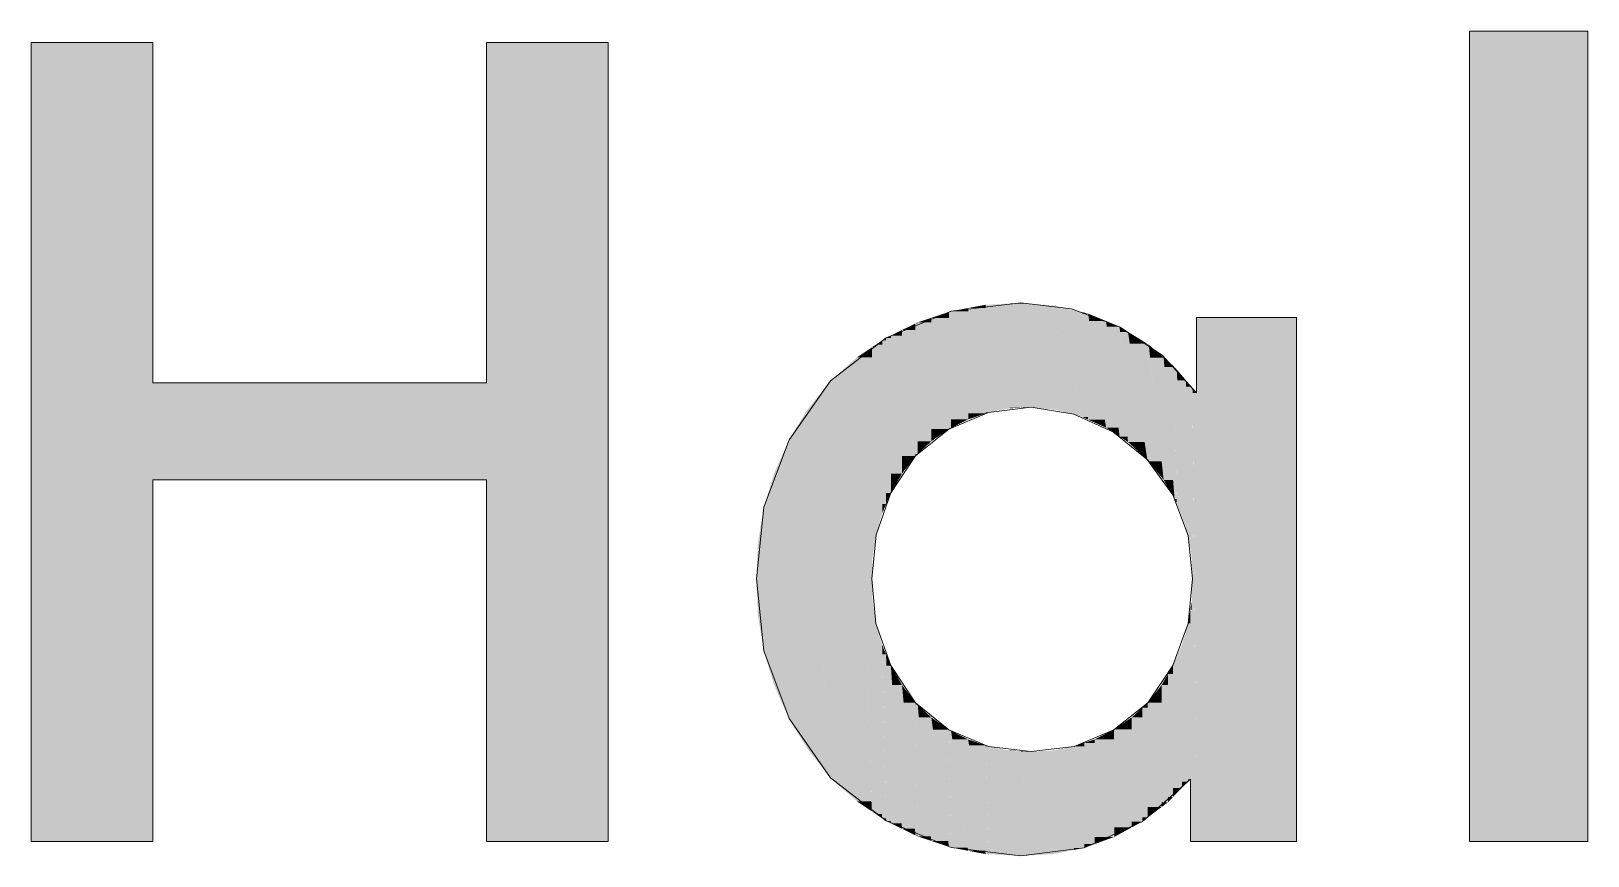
# Model space of a CAD drawing. Extents: x 885 to 2021, y 330 to 1122.
# Drawn here: x 1888.937 to 1892.836, y 650.934 to 652.998 of the extents above; entities that cross this region are included whole.
import ezdxf

# ---------------------------------------------------------------- set-up
doc = ezdxf.new("R2010")
doc.units = 0
doc.layers.get('0').update_dxf_attribs({"lineweight": 18})
doc.layers.add('P11_Plankopf_Ausführung_AF_4_800 Plankopf', color=7, linetype='Continuous', lineweight=25)

# ---------------------------------------------------------------- blocks, each defined once
blk = doc.blocks.new('Referenz-A0T8DI3SAL', base_point=(1729.7843, 502.0648))
at = {"layer": 'P11_Plankopf_Ausführung_AF_4_800 Plankopf', "color": 0, "linetype": 'Continuous', "lineweight": 13, "ltscale": 16.9}
for p, q in [((1889.2415, 652.9697), (1888.9371, 652.9697)), ((1888.9371, 652.9697), (1888.9371, 650.9697)), ((1889.2415, 652.1181), (1889.2415, 652.9697)), ((1890.3819, 652.9697), (1890.0778, 652.9697)), ((1890.0778, 652.9697), (1890.0778, 652.1181)), ((1890.3819, 650.9697), (1890.3819, 652.9697)), ((1892.8359, 652.998), (1892.5395, 652.998)), ((1892.5395, 652.998), (1892.5395, 650.9701)), ((1892.8359, 650.9701), (1892.8359, 652.998)), ((1891.4158, 652.3177), (1891.2411, 652.2969)), ((1891.543, 652.3028), (1891.4158, 652.3177)), ((1891.2411, 652.2969), (1891.0783, 652.2304)), ((1891.6631, 652.2583), (1891.543, 652.3028)), ((1892.1064, 652.2816), (1891.856, 652.2816)), ((1891.856, 652.2816), (1891.856, 652.0925)), ((1892.1064, 650.9697), (1892.1064, 652.2816)), ((1891.0783, 652.2304), (1890.939, 652.1229)), ((1891.7694, 652.1869), (1891.6631, 652.2583)), ((1891.856, 652.0925), (1891.7694, 652.1869)), ((1890.0778, 652.1181), (1889.2415, 652.1181)), ((1890.939, 652.1229), (1890.8353, 651.9754)), ((1891.3348, 652.0438), (1891.2358, 652.0021)), ((1891.4415, 652.0568), (1891.3348, 652.0438)), ((1891.5489, 652.0393), (1891.4415, 652.0568)), ((1891.6482, 651.9946), (1891.5489, 652.0393)), ((1891.2358, 652.0021), (1891.1519, 651.935)), ((1891.7325, 651.9257), (1891.6482, 651.9946)), ((1890.8353, 651.9754), (1890.7722, 651.8065)), ((1891.1519, 651.935), (1891.0903, 651.8425)), ((1891.7961, 651.8373), (1891.7325, 651.9257)), ((1889.2415, 651.8752), (1890.0778, 651.8752)), ((1889.2415, 650.9697), (1889.2415, 651.8752)), ((1890.0778, 651.8752), (1890.0778, 650.9697)), ((1891.0903, 651.8425), (1891.0531, 651.7378)), ((1891.8347, 651.7355), (1891.7961, 651.8373)), ((1890.7722, 651.8065), (1890.7535, 651.6272)), ((1891.0531, 651.7378), (1891.0426, 651.6272)), ((1891.8456, 651.6272), (1891.8347, 651.7355)), ((1890.7535, 651.6272), (1890.772, 651.4471)), ((1891.0426, 651.6272), (1891.053, 651.5158)), ((1891.8347, 651.5155), (1891.8456, 651.6272)), ((1891.053, 651.5158), (1891.0902, 651.4103)), ((1891.7966, 651.41), (1891.8347, 651.5155)), ((1890.772, 651.4471), (1890.8352, 651.2774)), ((1891.0902, 651.4103), (1891.1519, 651.317)), ((1891.7337, 651.317), (1891.7966, 651.41)), ((1891.1519, 651.317), (1891.2357, 651.2497)), ((1891.6489, 651.2497), (1891.7337, 651.317)), ((1890.8352, 651.2774), (1890.939, 651.1291)), ((1891.2357, 651.2497), (1891.3348, 651.2079)), ((1891.549, 651.208), (1891.6489, 651.2497)), ((1891.3348, 651.2079), (1891.4415, 651.1949)), ((1891.4415, 651.1949), (1891.549, 651.208)), ((1890.939, 651.1291), (1891.0782, 651.0214)), ((1891.7204, 651.0199), (1891.8403, 651.1257)), ((1891.8403, 651.1257), (1891.8403, 650.9697)), ((1891.0782, 651.0214), (1891.2411, 650.9548)), ((1891.5746, 650.954), (1891.7204, 651.0199)), ((1888.9371, 650.9697), (1889.2415, 650.9697)), ((1890.0778, 650.9697), (1890.3819, 650.9697)), ((1891.2411, 650.9548), (1891.4158, 650.934)), ((1891.4158, 650.934), (1891.5746, 650.954)), ((1891.8403, 650.9697), (1892.1064, 650.9697)), ((1892.5395, 650.9701), (1892.8359, 650.9701))]:
    blk.add_line(p, q, dxfattribs=at)
at = {"layer": 'P11_Plankopf_Ausführung_AF_4_800 Plankopf', "color": 0, "linetype": 'Continuous', "lineweight": 0, "ltscale": 0.0169}
for points in [[(1888.9371, 650.9697), (1889.2415, 650.9697), (1888.9371, 652.9697)], [(1889.2415, 652.1181), (1889.2415, 652.9697), (1888.9371, 652.9697)], [(1889.2415, 651.8752), (1889.1037, 651.8752), (1888.9371, 652.9697)], [(1889.2415, 652.1181), (1889.1739, 652.1181), (1888.9371, 652.9697)], [(1890.2073, 652.1181), (1890.0778, 652.1181), (1890.0778, 652.9697)], [(1890.3819, 650.9697), (1890.3819, 652.9697), (1890.0778, 652.9697)], [(1892.5395, 650.9701), (1892.8359, 650.9701), (1892.5395, 652.998)], [(1892.8359, 650.9701), (1892.8359, 652.998), (1892.5395, 652.998)], [(1891.2839, 652.2969), (1891.2411, 652.2969), (1891.2839, 652.305)], [(1891.3278, 652.305), (1891.2839, 652.305), (1891.3278, 652.3132)], [(1891.3278, 652.0414), (1891.2839, 652.0414), (1891.2839, 652.305)], [(1891.3278, 652.0414), (1891.3278, 652.305), (1891.2839, 652.305)], [(1891.3348, 652.3132), (1891.3278, 652.3132), (1891.3348, 652.3136)], [(1891.3348, 652.0438), (1891.3278, 652.0438), (1891.3278, 652.3132)], [(1891.3348, 652.0438), (1891.3348, 652.3132), (1891.3278, 652.3132)], [(1891.3877, 652.3136), (1891.3348, 652.3136), (1891.3877, 652.3163)], [(1891.3877, 652.054), (1891.3348, 652.054), (1891.3348, 652.3136)], [(1891.3877, 652.054), (1891.3877, 652.3136), (1891.3348, 652.3136)], [(1891.4158, 652.3163), (1891.3877, 652.3163), (1891.4158, 652.3177)], [(1891.4158, 652.0554), (1891.3877, 652.0554), (1891.3877, 652.3163)], [(1891.4158, 652.0554), (1891.4158, 652.3163), (1891.3877, 652.3163)], [(1891.4415, 652.0568), (1891.4158, 652.0568), (1891.4158, 652.3177)], [(1891.4415, 652.3157), (1891.416, 652.3157), (1891.4158, 652.3177)], [(1891.4415, 652.0568), (1891.4415, 652.3157), (1891.416, 652.3157)], [(1891.4996, 652.0568), (1891.4415, 652.0568), (1891.4415, 652.3157)], [(1891.5011, 652.3111), (1891.4425, 652.3111), (1891.4415, 652.3157)], [(1891.5011, 652.0502), (1891.5011, 652.3111), (1891.4425, 652.3111)], [(1891.5065, 652.0502), (1891.5011, 652.0502), (1891.5011, 652.3111)], [(1891.5065, 652.3098), (1891.5011, 652.3098), (1891.5011, 652.3111)], [(1891.5065, 652.0496), (1891.5065, 652.3098), (1891.5011, 652.3098)], [(1891.5657, 652.0496), (1891.5065, 652.0496), (1891.5065, 652.3098)], [(1891.5697, 652.2946), (1891.51, 652.2946), (1891.5065, 652.3098)], [(1891.1519, 652.25), (1891.1183, 652.25), (1891.1519, 652.2665)], [(1891.1574, 652.2665), (1891.1519, 652.2665), (1891.1574, 652.2692)], [(1891.1574, 651.9401), (1891.1519, 651.9401), (1891.1519, 652.2665)], [(1891.1574, 651.9401), (1891.1574, 652.2665), (1891.1519, 652.2665)], [(1891.1915, 652.2692), (1891.1574, 652.2692), (1891.1915, 652.2805)], [(1891.1915, 651.9715), (1891.1574, 651.9715), (1891.1574, 652.2692)], [(1891.1915, 651.9715), (1891.1915, 652.2692), (1891.1574, 652.2692)], [(1891.2358, 652.2805), (1891.1915, 652.2805), (1891.2358, 652.2952)], [(1891.2358, 652.0021), (1891.1915, 652.0021), (1891.1915, 652.2805)], [(1891.2358, 652.0021), (1891.2358, 652.2805), (1891.1915, 652.2805)], [(1891.2411, 652.2952), (1891.2358, 652.2952), (1891.2411, 652.2969)], [(1891.2411, 652.0048), (1891.2358, 652.0048), (1891.2358, 652.2952)], [(1891.2411, 652.0048), (1891.2411, 652.2952), (1891.2358, 652.2952)], [(1891.2839, 652.0264), (1891.2411, 652.0264), (1891.2411, 652.2969)], [(1891.2839, 652.0264), (1891.2839, 652.2969), (1891.2411, 652.2969)], [(1891.5697, 652.0324), (1891.5697, 652.2946), (1891.51, 652.2946)], [(1891.5838, 652.0324), (1891.5697, 652.0324), (1891.5697, 652.2946)], [(1891.5842, 652.2911), (1891.5698, 652.2911), (1891.5697, 652.2946)], [(1891.5842, 652.0259), (1891.5842, 652.2911), (1891.5698, 652.2911)], [(1891.6261, 652.0259), (1891.5842, 652.0259), (1891.5842, 652.2911)], [(1891.6293, 652.2724), (1891.5871, 652.2724), (1891.5842, 652.2911)], [(1891.6293, 652.0056), (1891.6293, 652.2724), (1891.5871, 652.2724)], [(1891.6605, 652.0056), (1891.6293, 652.0056), (1891.6293, 652.2724)], [(1891.6631, 652.2583), (1891.631, 652.2583), (1891.6293, 652.2724)], [(1891.8921, 652.0925), (1891.856, 652.0925), (1891.856, 652.2816)], [(1892.1064, 650.9697), (1892.1064, 652.2816), (1891.856, 652.2816)], [(1891.0783, 652.2239), (1891.0685, 652.2239), (1891.0783, 652.2304)], [(1891.0903, 652.2304), (1891.0783, 652.2304), (1891.0903, 652.2363)], [(1891.0903, 651.8425), (1891.0783, 651.8425), (1891.0783, 652.2304)], [(1891.0903, 651.8425), (1891.0903, 652.2304), (1891.0783, 652.2304)], [(1891.1183, 652.2363), (1891.0903, 652.2363), (1891.1183, 652.25)], [(1891.1183, 651.8907), (1891.0903, 651.8907), (1891.0903, 652.2363)], [(1891.1183, 651.8907), (1891.1183, 652.2363), (1891.0903, 652.2363)], [(1891.1519, 651.935), (1891.1183, 651.935), (1891.1183, 652.25)], [(1891.1519, 651.935), (1891.1519, 652.25), (1891.1183, 652.25)], [(1891.6631, 651.9834), (1891.6631, 652.2583), (1891.631, 652.2583)], [(1891.6831, 651.9834), (1891.6631, 651.9834), (1891.6631, 652.2583)], [(1891.6841, 652.2454), (1891.6641, 652.2454), (1891.6631, 652.2583)], [(1891.6841, 651.9697), (1891.6841, 652.2454), (1891.6641, 652.2454)], [(1891.7258, 651.9697), (1891.6841, 651.9697), (1891.6841, 652.2454)], [(1891.7325, 652.2156), (1891.6886, 652.2156), (1891.6841, 652.2454)], [(1891.0426, 652.1814), (1891.005, 652.1814), (1891.0426, 652.2065)], [(1891.0444, 652.2065), (1891.0426, 652.2065), (1891.0444, 652.2078)], [(1891.0444, 651.6828), (1891.0426, 651.6828), (1891.0426, 652.2065)], [(1891.0444, 651.6828), (1891.0444, 652.2065), (1891.0426, 652.2065)], [(1891.0531, 652.2078), (1891.0444, 652.2078), (1891.0531, 652.2136)], [(1891.0531, 651.7378), (1891.0444, 651.7378), (1891.0444, 652.2078)], [(1891.0531, 651.7378), (1891.0531, 652.2078), (1891.0444, 652.2078)], [(1891.0685, 652.2136), (1891.0531, 652.2136), (1891.0685, 652.2239)], [(1891.0685, 651.7913), (1891.0531, 651.7913), (1891.0531, 652.2136)], [(1891.0685, 651.7913), (1891.0685, 652.2136), (1891.0531, 652.2136)], [(1891.0783, 651.8142), (1891.0685, 651.8142), (1891.0685, 652.2239)], [(1891.0783, 651.8142), (1891.0783, 652.2239), (1891.0685, 652.2239)], [(1891.7325, 651.9257), (1891.7325, 652.2156), (1891.6886, 652.2156)], [(1891.7359, 651.9257), (1891.7325, 651.9257), (1891.7325, 652.2156)], [(1891.7359, 652.2135), (1891.7325, 652.2135), (1891.7325, 652.2156)], [(1891.7359, 651.9215), (1891.7359, 652.2135), (1891.7325, 652.2135)], [(1891.7683, 651.9215), (1891.7359, 651.9215), (1891.7359, 652.2135)], [(1891.7735, 652.1812), (1891.7395, 652.1812), (1891.7359, 652.2135)], [(1891.0049, 652.1229), (1890.939, 652.1229), (1891.0049, 652.1813)], [(1891.005, 652.1813), (1891.0049, 652.1813), (1891.005, 652.1814)], [(1891.005, 651.0705), (1891.0049, 651.0705), (1891.0049, 652.1813)], [(1891.005, 651.0705), (1891.005, 652.1813), (1891.0049, 652.1813)], [(1891.0417, 651.0705), (1891.005, 651.0705), (1891.005, 652.1814)], [(1891.0426, 651.0453), (1891.0426, 652.1814), (1891.005, 652.1814)], [(1891.7735, 651.8747), (1891.7735, 652.1812), (1891.7395, 652.1812)], [(1891.7971, 651.8747), (1891.7735, 651.8747), (1891.7735, 652.1812)], [(1891.8007, 652.1578), (1891.7753, 652.1578), (1891.7735, 652.1812)], [(1891.8007, 651.827), (1891.8007, 652.1578), (1891.7753, 652.1578)], [(1891.8058, 651.827), (1891.8007, 651.827), (1891.8007, 652.1578)], [(1891.806, 652.1516), (1891.8008, 652.1516), (1891.8007, 652.1578)], [(1891.806, 651.8178), (1891.806, 652.1516), (1891.8008, 652.1516)], [(1891.8256, 651.8178), (1891.806, 651.8178), (1891.806, 652.1516)], [(1891.8292, 652.1242), (1891.8076, 652.1242), (1891.806, 652.1516)], [(1889.2415, 651.8752), (1889.2415, 652.1181), (1889.1739, 652.1181)], [(1889.2415, 651.8752), (1890.0778, 651.8752), (1889.2415, 652.1181)], [(1890.0778, 651.8752), (1890.0778, 652.1181), (1889.2415, 652.1181)], [(1890.3819, 650.9697), (1890.2073, 652.1181), (1890.0778, 652.1181)], [(1890.1421, 651.8752), (1890.0778, 651.8752), (1890.0778, 652.1181)], [(1890.939, 652.0525), (1890.8825, 652.0525), (1890.939, 652.1229)], [(1891.0013, 651.1291), (1890.939, 651.1291), (1890.939, 652.1229)], [(1891.0049, 651.0705), (1891.0049, 652.1229), (1890.939, 652.1229)], [(1891.8292, 651.7566), (1891.8292, 652.1242), (1891.8076, 652.1242)], [(1891.8405, 651.7566), (1891.8292, 651.7566), (1891.8292, 652.1242)], [(1891.8425, 652.1084), (1891.8296, 652.1084), (1891.8292, 652.1242)], [(1891.8425, 651.6926), (1891.8425, 652.1084), (1891.8296, 652.1084)], [(1891.8452, 651.6926), (1891.8425, 651.6926), (1891.8425, 652.1084)], [(1891.8456, 652.1047), (1891.8425, 652.1047), (1891.8425, 652.1084)], [(1891.8456, 651.6272), (1891.8456, 652.1047), (1891.8425, 652.1047)], [(1891.8456, 650.9697), (1891.856, 650.9697), (1891.8456, 652.1047)], [(1891.856, 652.0925), (1891.8458, 652.0925), (1891.8456, 652.1047)], [(1891.856, 650.9697), (1891.856, 652.0925), (1891.8458, 652.0925)], [(1892.1064, 650.9697), (1891.8921, 652.0925), (1891.856, 652.0925)], [(1891.856, 650.9697), (1892.1064, 650.9697), (1891.856, 652.0925)], [(1890.8824, 651.9754), (1890.8353, 651.9754), (1890.8824, 652.0523)], [(1890.8825, 652.0523), (1890.8824, 652.0523), (1890.8825, 652.0525)], [(1890.8825, 651.2), (1890.8824, 651.2), (1890.8824, 652.0523)], [(1890.8825, 651.1999), (1890.8825, 652.0523), (1890.8824, 652.0523)], [(1890.9346, 651.1999), (1890.8825, 651.1999), (1890.8825, 652.0525)], [(1890.939, 651.1291), (1890.939, 652.0525), (1890.8825, 652.0525)], [(1891.2839, 652.0264), (1891.3278, 652.0414), (1891.2839, 652.0414)], [(1891.3278, 652.0414), (1891.3348, 652.0438), (1891.3278, 652.0438)], [(1891.3348, 652.0438), (1891.3877, 652.054), (1891.3348, 652.054)], [(1891.3877, 652.054), (1891.4158, 652.0554), (1891.3877, 652.0554)], [(1891.4158, 652.0554), (1891.4415, 652.0568), (1891.4158, 652.0568)], [(1891.5011, 652.0502), (1891.4996, 652.0568), (1891.4415, 652.0568)], [(1891.5065, 652.0496), (1891.5065, 652.0502), (1891.5011, 652.0502)], [(1891.5697, 652.0324), (1891.5657, 652.0496), (1891.5065, 652.0496)], [(1891.5842, 652.0259), (1891.5838, 652.0324), (1891.5697, 652.0324)], [(1891.1915, 651.9715), (1891.2358, 652.0021), (1891.1915, 652.0021)], [(1891.2358, 652.0021), (1891.2411, 652.0048), (1891.2358, 652.0048)], [(1891.2411, 652.0048), (1891.2839, 652.0264), (1891.2411, 652.0264)], [(1891.6293, 652.0056), (1891.6261, 652.0259), (1891.5842, 652.0259)], [(1891.6631, 651.9834), (1891.6605, 652.0056), (1891.6293, 652.0056)], [(1890.8352, 651.893), (1890.7984, 651.893), (1890.8352, 651.9751)], [(1890.8353, 651.9751), (1890.8352, 651.9751), (1890.8353, 651.9754)], [(1890.8353, 651.2774), (1890.8352, 651.2774), (1890.8352, 651.9751)], [(1890.8353, 651.2772), (1890.8353, 651.9751), (1890.8352, 651.9751)], [(1890.8777, 651.2772), (1890.8353, 651.2772), (1890.8353, 651.9754)], [(1890.8824, 651.2), (1890.8824, 651.9754), (1890.8353, 651.9754)], [(1891.1574, 651.9401), (1891.1915, 651.9715), (1891.1574, 651.9715)], [(1891.6841, 651.9697), (1891.6831, 651.9834), (1891.6631, 651.9834)], [(1891.7325, 651.9257), (1891.7258, 651.9697), (1891.6841, 651.9697)], [(1891.1183, 651.8907), (1891.1519, 651.935), (1891.1183, 651.935)], [(1891.1519, 651.935), (1891.1574, 651.9401), (1891.1519, 651.9401)], [(1891.7359, 651.9215), (1891.7359, 651.9257), (1891.7325, 651.9257)], [(1891.7735, 651.8747), (1891.7683, 651.9215), (1891.7359, 651.9215)], [(1889.2415, 650.9697), (1889.2415, 651.8752), (1889.1037, 651.8752)], [(1890.0778, 650.9697), (1890.3819, 650.9697), (1890.0778, 651.8752)], [(1890.3819, 650.9697), (1890.1421, 651.8752), (1890.0778, 651.8752)], [(1890.7982, 651.8065), (1890.7722, 651.8065), (1890.7982, 651.8925)], [(1890.7984, 651.8925), (1890.7982, 651.8925), (1890.7984, 651.893)], [(1890.7984, 651.3603), (1890.7982, 651.3603), (1890.7982, 651.8925)], [(1890.7984, 651.36), (1890.7984, 651.8925), (1890.7982, 651.8925)], [(1890.8303, 651.36), (1890.7984, 651.36), (1890.7984, 651.893)], [(1890.8352, 651.2774), (1890.8352, 651.893), (1890.7984, 651.893)], [(1891.0903, 651.8425), (1891.1183, 651.8907), (1891.0903, 651.8907)], [(1891.0783, 651.8142), (1891.0903, 651.8425), (1891.0783, 651.8425)], [(1891.8007, 651.827), (1891.7971, 651.8747), (1891.7735, 651.8747)], [(1890.772, 651.7175), (1890.7571, 651.7175), (1890.772, 651.8058)], [(1890.7722, 651.8058), (1890.772, 651.8058), (1890.7722, 651.8065)], [(1890.7722, 651.4471), (1890.772, 651.4471), (1890.772, 651.8058)], [(1890.7722, 651.4467), (1890.7722, 651.8058), (1890.772, 651.8058)], [(1890.7932, 651.4467), (1890.7722, 651.4467), (1890.7722, 651.8065)], [(1890.7982, 651.3603), (1890.7982, 651.8065), (1890.7722, 651.8065)], [(1891.0685, 651.7913), (1891.0783, 651.8142), (1891.0685, 651.8142)], [(1891.806, 651.8178), (1891.8058, 651.827), (1891.8007, 651.827)], [(1891.8292, 651.7566), (1891.8256, 651.8178), (1891.806, 651.8178)], [(1891.0531, 651.7378), (1891.0685, 651.7913), (1891.0531, 651.7913)], [(1891.0444, 651.6828), (1891.0531, 651.7378), (1891.0444, 651.7378)], [(1891.8425, 651.6926), (1891.8405, 651.7566), (1891.8292, 651.7566)], [(1890.7571, 651.6272), (1890.7535, 651.6272), (1890.7571, 651.7156)], [(1890.7571, 651.7156), (1890.7571, 651.7156), (1890.7571, 651.7175)], [(1890.7671, 651.5361), (1890.7571, 651.5361), (1890.7571, 651.7175)], [(1890.772, 651.4471), (1890.772, 651.7175), (1890.7571, 651.7175)], [(1890.7571, 651.5366), (1890.7571, 651.5366), (1890.7571, 651.7156)], [(1890.7571, 651.5361), (1890.7571, 651.7156), (1890.7571, 651.7156)], [(1891.0426, 651.6272), (1891.0444, 651.6828), (1891.0426, 651.6828)], [(1891.8456, 651.6272), (1891.8452, 651.6926), (1891.8425, 651.6926)], [(1890.7571, 651.5366), (1890.7571, 651.6272), (1890.7535, 651.6272)], [(1891.0444, 651.0453), (1891.0426, 651.0453), (1891.0426, 651.6272)], [(1891.0444, 651.5712), (1891.0427, 651.5712), (1891.0426, 651.6272)], [(1891.8456, 651.571), (1891.8437, 651.571), (1891.8456, 651.6272)], [(1891.0444, 651.0441), (1891.0444, 651.5712), (1891.0427, 651.5712)], [(1891.0529, 651.0441), (1891.0444, 651.0441), (1891.0444, 651.5712)], [(1891.053, 651.5158), (1891.0453, 651.5158), (1891.0444, 651.5712)], [(1891.8437, 651.5503), (1891.8403, 651.5503), (1891.8437, 651.571)], [(1891.8437, 650.9697), (1891.8456, 650.9697), (1891.8437, 651.571)], [(1891.8456, 650.9697), (1891.8456, 651.571), (1891.8437, 651.571)], [(1890.7571, 651.5361), (1890.7571, 651.5366), (1890.7571, 651.5366)], [(1890.772, 651.4471), (1890.7671, 651.5361), (1890.7571, 651.5361)], [(1891.8403, 651.5155), (1891.8347, 651.5155), (1891.8403, 651.5503)], [(1891.8428, 651.1257), (1891.8403, 651.1257), (1891.8403, 651.5503)], [(1891.8437, 650.9697), (1891.8437, 651.5503), (1891.8403, 651.5503)], [(1891.053, 651.0383), (1891.053, 651.5158), (1891.0453, 651.5158)], [(1891.068, 651.0383), (1891.053, 651.0383), (1891.053, 651.5158)], [(1891.0683, 651.4619), (1891.0547, 651.4619), (1891.053, 651.5158)], [(1891.8347, 651.4615), (1891.819, 651.4615), (1891.8347, 651.5155)], [(1891.8403, 651.1257), (1891.8347, 651.1257), (1891.8347, 651.5155)], [(1891.8403, 651.1257), (1891.8403, 651.5155), (1891.8347, 651.5155)], [(1890.7722, 651.4467), (1890.7722, 651.4471), (1890.772, 651.4471)], [(1890.7982, 651.3603), (1890.7932, 651.4467), (1890.7722, 651.4467)], [(1891.0683, 651.028), (1891.0683, 651.4619), (1891.0547, 651.4619)], [(1891.078, 651.028), (1891.0683, 651.028), (1891.0683, 651.4619)], [(1891.0782, 651.4387), (1891.0689, 651.4387), (1891.0683, 651.4619)], [(1891.819, 651.41), (1891.7966, 651.41), (1891.819, 651.4615)], [(1891.8347, 651.12), (1891.819, 651.12), (1891.819, 651.4615)], [(1891.8347, 651.12), (1891.8347, 651.4615), (1891.819, 651.4615)], [(1891.0782, 651.0214), (1891.0782, 651.4387), (1891.0689, 651.4387)], [(1891.09, 651.0214), (1891.0782, 651.0214), (1891.0782, 651.4387)], [(1891.0902, 651.4103), (1891.079, 651.4103), (1891.0782, 651.4387)], [(1891.0902, 651.0155), (1891.0902, 651.4103), (1891.079, 651.4103)], [(1891.1173, 651.0155), (1891.0902, 651.0155), (1891.0902, 651.4103)], [(1891.1182, 651.3618), (1891.0935, 651.3618), (1891.0902, 651.4103)], [(1891.7966, 651.389), (1891.7843, 651.389), (1891.7966, 651.41)], [(1891.819, 651.1039), (1891.7966, 651.1039), (1891.7966, 651.41)], [(1891.819, 651.1039), (1891.819, 651.41), (1891.7966, 651.41)], [(1891.7843, 651.3615), (1891.7681, 651.3615), (1891.7843, 651.389)], [(1891.7966, 651.081), (1891.7843, 651.081), (1891.7843, 651.389)], [(1891.7966, 651.081), (1891.7966, 651.389), (1891.7843, 651.389)], [(1890.7984, 651.36), (1890.7984, 651.3603), (1890.7982, 651.3603)], [(1890.8352, 651.2774), (1890.8303, 651.36), (1890.7984, 651.36)], [(1891.1182, 651.0018), (1891.1182, 651.3618), (1891.0935, 651.3618)], [(1891.1505, 651.0018), (1891.1182, 651.0018), (1891.1182, 651.3618)], [(1891.1519, 651.317), (1891.1222, 651.317), (1891.1182, 651.3618)], [(1891.7681, 651.317), (1891.7337, 651.317), (1891.7681, 651.3615)], [(1891.7843, 651.0683), (1891.7681, 651.0683), (1891.7681, 651.3615)], [(1891.7843, 651.0683), (1891.7843, 651.3615), (1891.7681, 651.3615)], [(1891.1519, 650.9853), (1891.1519, 651.317), (1891.1222, 651.317)], [(1891.1573, 650.9853), (1891.1519, 650.9853), (1891.1519, 651.317)], [(1891.1574, 651.312), (1891.152, 651.312), (1891.1519, 651.317)], [(1891.1574, 650.9826), (1891.1574, 651.312), (1891.152, 651.312)], [(1891.1904, 650.9826), (1891.1574, 650.9826), (1891.1574, 651.312)], [(1891.1915, 651.2804), (1891.1605, 651.2804), (1891.1574, 651.312)], [(1891.7204, 651.2805), (1891.6936, 651.2805), (1891.7204, 651.3048)], [(1891.7337, 651.3048), (1891.7204, 651.3048), (1891.7337, 651.317)], [(1891.7337, 651.03), (1891.7204, 651.03), (1891.7204, 651.3048)], [(1891.7337, 651.03), (1891.7337, 651.3048), (1891.7204, 651.3048)], [(1891.7681, 651.056), (1891.7337, 651.056), (1891.7337, 651.317)], [(1891.7681, 651.056), (1891.7681, 651.317), (1891.7337, 651.317)], [(1890.8353, 651.2772), (1890.8353, 651.2774), (1890.8352, 651.2774)], [(1890.8824, 651.2), (1890.8777, 651.2772), (1890.8353, 651.2772)], [(1891.1915, 650.9712), (1891.1915, 651.2804), (1891.1605, 651.2804)], [(1891.2337, 650.9712), (1891.1915, 650.9712), (1891.1915, 651.2804)], [(1891.2357, 651.2497), (1891.1957, 651.2497), (1891.1915, 651.2804)], [(1891.6936, 651.2504), (1891.6499, 651.2504), (1891.6936, 651.2805)], [(1891.7204, 651.0199), (1891.6936, 651.0199), (1891.6936, 651.2805)], [(1891.7204, 651.0199), (1891.7204, 651.2805), (1891.6936, 651.2805)], [(1891.2357, 650.9565), (1891.2357, 651.2497), (1891.1957, 651.2497)], [(1891.241, 650.9565), (1891.2357, 650.9565), (1891.2357, 651.2497)], [(1891.2411, 651.247), (1891.2358, 651.247), (1891.2357, 651.2497)], [(1891.2411, 650.9548), (1891.2411, 651.247), (1891.2358, 651.247)], [(1891.2826, 650.9548), (1891.2411, 650.9548), (1891.2411, 651.247)], [(1891.2838, 651.2254), (1891.2441, 651.2254), (1891.2411, 651.247)], [(1891.2838, 650.9467), (1891.2838, 651.2254), (1891.2441, 651.2254)], [(1891.3265, 650.9467), (1891.2838, 650.9467), (1891.2838, 651.2254)], [(1891.3277, 651.2103), (1891.2861, 651.2103), (1891.2838, 651.2254)], [(1891.5746, 651.208), (1891.549, 651.208), (1891.5746, 651.2167)], [(1891.6004, 651.2167), (1891.5746, 651.2167), (1891.6004, 651.2254)], [(1891.6004, 650.9634), (1891.5746, 650.9634), (1891.5746, 651.2167)], [(1891.6004, 650.9634), (1891.6004, 651.2167), (1891.5746, 651.2167)], [(1891.6489, 651.2254), (1891.6004, 651.2254), (1891.6489, 651.2497)], [(1891.6489, 650.9811), (1891.6004, 650.9811), (1891.6004, 651.2254)], [(1891.6489, 650.9811), (1891.6489, 651.2254), (1891.6004, 651.2254)], [(1891.6499, 651.2497), (1891.6489, 651.2497), (1891.6499, 651.2504)], [(1891.6499, 650.9815), (1891.6489, 650.9815), (1891.6489, 651.2497)], [(1891.6499, 650.9815), (1891.6499, 651.2497), (1891.6489, 651.2497)], [(1891.6936, 651.0053), (1891.6499, 651.0053), (1891.6499, 651.2504)], [(1891.6936, 651.0053), (1891.6936, 651.2504), (1891.6499, 651.2504)], [(1890.8825, 651.1999), (1890.8825, 651.2), (1890.8824, 651.2)], [(1890.939, 651.1291), (1890.9346, 651.1999), (1890.8825, 651.1999)], [(1891.3277, 650.9385), (1891.3277, 651.2103), (1891.2861, 651.2103)], [(1891.3347, 650.9385), (1891.3277, 650.9385), (1891.3277, 651.2103)], [(1891.3348, 651.2079), (1891.3278, 651.2079), (1891.3277, 651.2103)], [(1891.3348, 650.9381), (1891.3348, 651.2079), (1891.3278, 651.2079)], [(1891.3871, 650.9381), (1891.3348, 650.9381), (1891.3348, 651.2079)], [(1891.3877, 651.1977), (1891.3367, 651.1977), (1891.3348, 651.2079)], [(1891.3877, 650.9354), (1891.3877, 651.1977), (1891.3367, 651.1977)], [(1891.4157, 650.9354), (1891.3877, 650.9354), (1891.3877, 651.1977)], [(1891.4158, 651.1962), (1891.3878, 651.1962), (1891.3877, 651.1977)], [(1891.4158, 650.934), (1891.4158, 651.1962), (1891.3878, 651.1962)], [(1891.4415, 650.9353), (1891.4158, 650.9353), (1891.4158, 651.1962)], [(1891.4415, 651.1949), (1891.416, 651.1949), (1891.4158, 651.1962)], [(1891.4415, 650.9353), (1891.4415, 651.1949), (1891.416, 651.1949)], [(1891.4957, 651.1949), (1891.4415, 651.1949), (1891.4957, 651.1977)], [(1891.4957, 650.938), (1891.4415, 650.938), (1891.4415, 651.1949)], [(1891.4957, 650.938), (1891.4957, 651.1949), (1891.4415, 651.1949)], [(1891.496, 651.1977), (1891.4957, 651.1977), (1891.496, 651.1978)], [(1891.496, 650.938), (1891.4957, 650.938), (1891.4957, 651.1977)], [(1891.496, 650.938), (1891.496, 651.1977), (1891.4957, 651.1977)], [(1891.549, 651.1978), (1891.496, 651.1978), (1891.549, 651.208)], [(1891.549, 650.9488), (1891.496, 650.9488), (1891.496, 651.1978)], [(1891.549, 650.9488), (1891.549, 651.1978), (1891.496, 651.1978)], [(1891.5746, 650.954), (1891.549, 650.954), (1891.549, 651.208)], [(1891.5746, 650.954), (1891.5746, 651.208), (1891.549, 651.208)], [(1891.0049, 651.0705), (1891.0013, 651.1291), (1890.939, 651.1291)], [(1891.7966, 651.081), (1891.819, 651.1039), (1891.7966, 651.1039)], [(1891.819, 651.1039), (1891.8347, 651.12), (1891.819, 651.12)], [(1891.8347, 651.12), (1891.8403, 651.1257), (1891.8347, 651.1257)], [(1891.8437, 650.9697), (1891.8428, 651.1257), (1891.8403, 651.1257)], [(1891.8403, 650.9697), (1891.8437, 650.9697), (1891.8403, 651.1257)], [(1891.005, 651.0705), (1891.005, 651.0705), (1891.0049, 651.0705)], [(1891.0426, 651.0453), (1891.0417, 651.0705), (1891.005, 651.0705)], [(1891.7681, 651.056), (1891.7843, 651.0683), (1891.7681, 651.0683)], [(1891.7843, 651.0683), (1891.7966, 651.081), (1891.7843, 651.081)], [(1891.0444, 651.0441), (1891.0444, 651.0453), (1891.0426, 651.0453)], [(1891.053, 651.0383), (1891.0529, 651.0441), (1891.0444, 651.0441)], [(1891.0683, 651.028), (1891.068, 651.0383), (1891.053, 651.0383)], [(1891.0782, 651.0214), (1891.078, 651.028), (1891.0683, 651.028)], [(1891.0902, 651.0155), (1891.09, 651.0214), (1891.0782, 651.0214)], [(1891.6936, 651.0053), (1891.7204, 651.0199), (1891.6936, 651.0199)], [(1891.7204, 651.0199), (1891.7337, 651.03), (1891.7204, 651.03)], [(1891.7337, 651.03), (1891.7681, 651.056), (1891.7337, 651.056)], [(1891.1182, 651.0018), (1891.1173, 651.0155), (1891.0902, 651.0155)], [(1891.1519, 650.9853), (1891.1505, 651.0018), (1891.1182, 651.0018)], [(1891.1574, 650.9826), (1891.1573, 650.9853), (1891.1519, 650.9853)], [(1891.1915, 650.9712), (1891.1904, 650.9826), (1891.1574, 650.9826)], [(1891.6004, 650.9634), (1891.6489, 650.9811), (1891.6004, 650.9811)], [(1891.6489, 650.9811), (1891.6499, 650.9815), (1891.6489, 650.9815)], [(1891.6499, 650.9815), (1891.6936, 651.0053), (1891.6499, 651.0053)], [(1891.2357, 650.9565), (1891.2337, 650.9712), (1891.1915, 650.9712)], [(1891.2411, 650.9548), (1891.241, 650.9565), (1891.2357, 650.9565)], [(1891.2838, 650.9467), (1891.2826, 650.9548), (1891.2411, 650.9548)], [(1891.3277, 650.9385), (1891.3265, 650.9467), (1891.2838, 650.9467)], [(1891.496, 650.938), (1891.549, 650.9488), (1891.496, 650.9488)], [(1891.549, 650.9488), (1891.5746, 650.954), (1891.549, 650.954)], [(1891.5746, 650.954), (1891.6004, 650.9634), (1891.5746, 650.9634)], [(1891.3348, 650.9381), (1891.3347, 650.9385), (1891.3277, 650.9385)], [(1891.3877, 650.9354), (1891.3871, 650.9381), (1891.3348, 650.9381)], [(1891.4158, 650.934), (1891.4157, 650.9354), (1891.3877, 650.9354)], [(1891.4158, 650.934), (1891.4415, 650.9353), (1891.4158, 650.9353)], [(1891.4415, 650.9353), (1891.4957, 650.938), (1891.4415, 650.938)], [(1891.4957, 650.938), (1891.496, 650.938), (1891.4957, 650.938)]]:
    blk.add_solid(points, dxfattribs=at)

msp = doc.modelspace()

# ---------------------------------------------------------------- block references
at = {"color": 8, "lineweight": 25, "ltscale": 0.25, "true_color": 0x808080}
msp.add_blockref('Referenz-A0T8DI3SAL', (1729.7843, 502.0648), dxfattribs=at)

doc.saveas('drawing.dxf')
